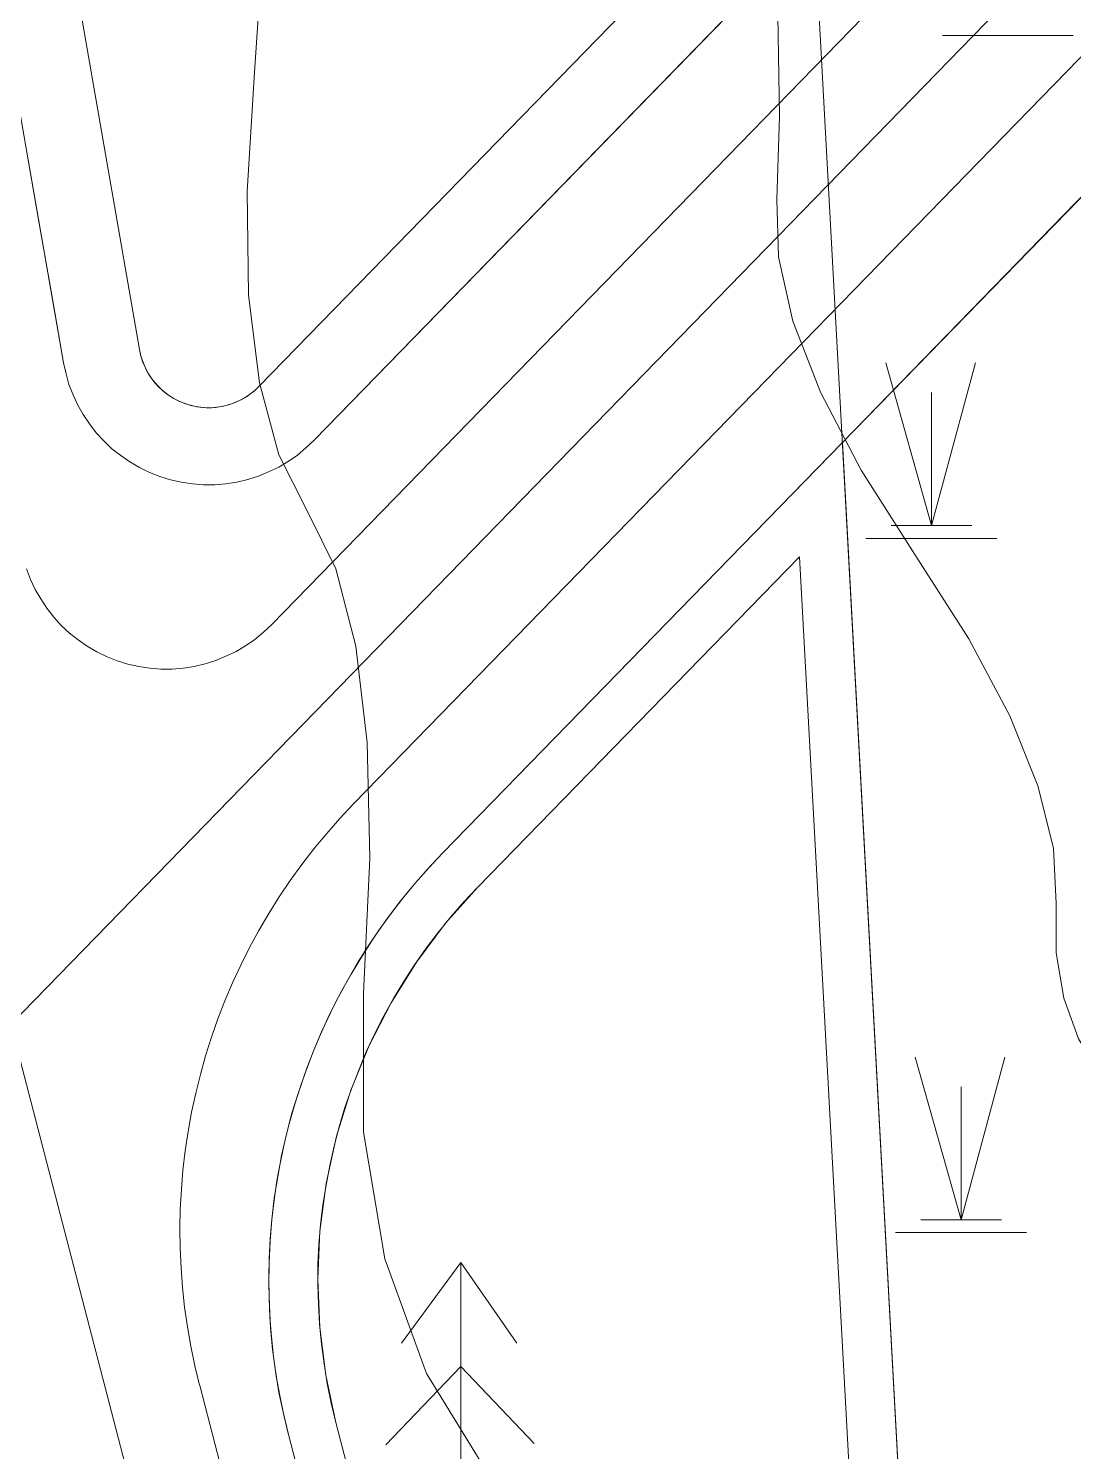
# Model space of a CAD drawing. Header units: metres. Extents: x 532950 to 537618, y 1849954 to 1853119.
# Drawn here: x 534419.4 to 534462, y 1851481.4 to 1851539.4 of the extents above; entities that cross this region are included whole.
import ezdxf

# ---------------------------------------------------------------- set-up
doc = ezdxf.new("R2010")
doc.units = ezdxf.units.M
doc.header["$LTSCALE"] = 3.1
for name, color, linetype, lineweight in [('11', 7, 'Continuous', 13), ('12', 7, 'Continuous', 13), ('45', 7, 'Continuous', 13), ('52', 7, 'Continuous', 13), ('53', 7, 'Continuous', 13), ('55', 7, 'Continuous', 13), ('58', 7, 'Continuous', 13)]:
    doc.layers.add(name, color=color, linetype=linetype, lineweight=lineweight)

msp = doc.modelspace()

# ---------------------------------------------------------------- linework, layer by layer
at = {"layer": '11'}
msp.add_line((534524.45, 1851607.54), (534148.21, 1851220.8), dxfattribs=at)
msp.add_lwpolyline([(534418.67, 1851498.81), (534433.65, 1851441.1), (534434.75, 1851435.66), (534435.97, 1851430.23), (534437.31, 1851424.84), (534438.78, 1851419.48), (534440.38, 1851414.16), (534442.09, 1851408.87), (534443.93, 1851403.63)], dxfattribs=at)
at = {"layer": '12'}
for points in [[(534448.21, 1851544.8), (534428.78, 1851524.83), (534428.6, 1851524.65), (534428.4, 1851524.5), (534428.19, 1851524.36), (534427.97, 1851524.24), (534427.74, 1851524.14), (534427.5, 1851524.06), (534427.26, 1851524.01), (534427.01, 1851523.97), (534426.76, 1851523.96), (534426.5, 1851523.97), (534426.25, 1851524), (534426.01, 1851524.05), (534425.77, 1851524.13), (534425.54, 1851524.22), (534425.31, 1851524.34), (534425.1, 1851524.47), (534424.9, 1851524.62), (534424.71, 1851524.79), (534424.54, 1851524.98), (534424.39, 1851525.18), (534424.26, 1851525.39), (534424.14, 1851525.61), (534424.04, 1851525.84), (534423.97, 1851526.08), (534423.91, 1851526.33), (534409.61, 1851608.54)], [(534448.21, 1851544.8), (534428.78, 1851524.83), (534428.63, 1851524.68), (534428.46, 1851524.54), (534428.28, 1851524.41), (534428.09, 1851524.3), (534427.9, 1851524.21), (534427.7, 1851524.13), (534427.49, 1851524.06), (534427.28, 1851524.01), (534427.07, 1851523.98), (534426.85, 1851523.96), (534426.63, 1851523.96), (534426.42, 1851523.98), (534426.2, 1851524.01), (534425.99, 1851524.06), (534425.79, 1851524.12), (534425.58, 1851524.2), (534425.39, 1851524.29), (534425.2, 1851524.4), (534425.02, 1851524.53), (534424.85, 1851524.66), (534424.7, 1851524.81), (534424.55, 1851524.97), (534424.42, 1851525.14), (534424.3, 1851525.32), (534424.19, 1851525.51), (534424.1, 1851525.71), (534424.02, 1851525.91), (534423.96, 1851526.12), (534423.91, 1851526.33), (534409.61, 1851608.54)], [(534476.05, 1851404.12), (534454.42, 1851451.68), (534450.82, 1851517.88), (534437.7, 1851504.39), (534436.39, 1851502.93), (534435.21, 1851501.35), (534434.17, 1851499.69), (534433.28, 1851497.94), (534432.53, 1851496.12), (534431.95, 1851494.24), (534431.53, 1851492.32), (534431.27, 1851490.37), (534431.18, 1851488.41), (534431.26, 1851486.44), (534431.51, 1851484.49), (534431.92, 1851482.57), (534442.2, 1851443.01), (534446.57, 1851424.1), (534452.52, 1851405.62)], [(534454.42, 1851451.68), (534450.82, 1851517.88), (534437.7, 1851504.39), (534437.14, 1851503.8), (534436.61, 1851503.19), (534436.09, 1851502.55), (534435.6, 1851501.91), (534435.13, 1851501.24), (534434.69, 1851500.56), (534434.27, 1851499.86), (534433.88, 1851499.15), (534433.51, 1851498.43), (534433.16, 1851497.69), (534432.85, 1851496.94), (534432.56, 1851496.18), (534432.29, 1851495.41), (534432.06, 1851494.63), (534431.85, 1851493.84), (534431.67, 1851493.05), (534431.52, 1851492.25), (534431.39, 1851491.45), (534431.3, 1851490.64), (534431.23, 1851489.83), (534431.19, 1851489.02), (534431.19, 1851488.2), (534431.21, 1851487.39), (534431.25, 1851486.58), (534431.33, 1851485.77), (534431.44, 1851484.96), (534431.57, 1851484.16), (534431.73, 1851483.36), (534431.92, 1851482.57), (534442.2, 1851443.01)]]:
    msp.add_lwpolyline(points, dxfattribs=at)
at = {"layer": '45'}
msp.add_lwpolyline([(534569.46, 1851382.31), (534545.76, 1851392.2), (534505.37, 1851408.46), (534491.19, 1851418.85), (534486.97, 1851435.81), (534487.19, 1851451.18), (534484.63, 1851466.73), (534477.75, 1851480.15), (534472.35, 1851493.86), (534465.4, 1851535.74), (534452.57, 1851522.54), (534456.39, 1851452.17), (534477.73, 1851405.26), (534523.24, 1851358.35), (534584.4, 1851319.97)], dxfattribs=at)
at = {"layer": '52'}
for p, q in [((534432.64, 1851507.8), (534511.5, 1851588.86)), ((534426.37, 1851484.08), (534437.32, 1851441.92))]:
    msp.add_line(p, q, dxfattribs=at)
msp.add_lwpolyline([(534419.31, 1851517.39), (534419.47, 1851516.96), (534419.66, 1851516.55), (534419.89, 1851516.16), (534420.14, 1851515.78), (534420.42, 1851515.42), (534420.72, 1851515.08), (534421.06, 1851514.77), (534421.41, 1851514.49), (534421.78, 1851514.23), (534422.18, 1851514), (534422.59, 1851513.8), (534423.01, 1851513.64), (534423.44, 1851513.5), (534423.89, 1851513.4), (534424.34, 1851513.33), (534424.79, 1851513.3), (534425.24, 1851513.3), (534425.7, 1851513.34), (534426.15, 1851513.41), (534426.59, 1851513.51), (534427.02, 1851513.65), (534427.44, 1851513.82), (534427.85, 1851514.02), (534428.24, 1851514.25), (534428.62, 1851514.51), (534428.97, 1851514.8), (534429.3, 1851515.11), (534509.18, 1851597.22)], dxfattribs=at)
msp.add_arc((534450.563, 1851490.366), 25, 135.78836, 194.56005, dxfattribs=at)
at = {"layer": '53'}
for p, q in [((534436.27, 1851505.79), (534508.81, 1851580.35)), ((534429.99, 1851482.07), (534440.24, 1851442.58))]:
    msp.add_line(p, q, dxfattribs=at)
msp.add_lwpolyline([(534406.51, 1851608.01), (534420.82, 1851525.79), (534420.92, 1851525.35), (534421.04, 1851524.91), (534421.21, 1851524.48), (534421.4, 1851524.07), (534421.62, 1851523.68), (534421.87, 1851523.3), (534422.15, 1851522.94), (534422.46, 1851522.61), (534422.79, 1851522.29), (534423.15, 1851522.01), (534423.52, 1851521.75), (534423.91, 1851521.52), (534424.32, 1851521.32), (534424.75, 1851521.16), (534425.18, 1851521.02), (534425.62, 1851520.92), (534426.07, 1851520.86), (534426.53, 1851520.82), (534426.98, 1851520.82), (534427.43, 1851520.86), (534427.88, 1851520.93), (534428.33, 1851521.03), (534428.76, 1851521.17), (534429.18, 1851521.34), (534429.59, 1851521.54), (534429.98, 1851521.77), (534430.35, 1851522.03), (534430.7, 1851522.32), (534431.03, 1851522.64), (534503.91, 1851597.55)], dxfattribs=at)
msp.add_arc((534454.185, 1851488.353), 25, 135.78836, 194.56005, dxfattribs=at)
at = {"layer": '55'}
for p, q in [((534456.65, 1851539.15), (534461.98, 1851539.15)), ((534456.2, 1851519.15), (534454.34, 1851525.79)), ((534456.2, 1851519.15), (534457.99, 1851525.79)), ((534456.2, 1851519.15), (534456.2, 1851524.58)), ((534454.56, 1851519.15), (534457.85, 1851519.15)), ((534453.53, 1851518.63), (534458.87, 1851518.63)), ((534457.41, 1851490.83), (534455.54, 1851497.47)), ((534457.41, 1851490.83), (534459.19, 1851497.47)), ((534457.41, 1851490.83), (534457.41, 1851496.26)), ((534455.76, 1851490.83), (534459.05, 1851490.83)), ((534454.73, 1851490.32), (534460.07, 1851490.32)), ((534437.02, 1851489.09), (534437.02, 1851471.42)), ((534433.96, 1851481.65), (534437.02, 1851484.85)), ((534440, 1851481.71), (534437.02, 1851484.85))]:
    msp.add_line(p, q, dxfattribs=at)
for points in [[(534857.56, 1851418), (534816.22, 1851368.3), (534743.69, 1851338.45), (534659.78, 1851307.18), (534584.4, 1851319.97), (534523.24, 1851358.35), (534477.73, 1851405.26), (534456.39, 1851452.17), (534449.28, 1851582.95), (534450.9, 1851641.07), (534444.72, 1851664), (534443.84, 1851690.46), (534441.19, 1851714.27)], [(534428.98, 1851543.31), (534428.6, 1851537.65), (534428.3, 1851532.78), (534428.36, 1851528.55), (534428.8, 1851524.97), (534429.59, 1851522.04), (534430.75, 1851519.75)], [(534449.91, 1851541.64), (534450, 1851535.86), (534449.9, 1851532.46), (534449.96, 1851530.11), (534450.55, 1851527.49), (534451.68, 1851524.59), (534453.33, 1851521.41), (534455.52, 1851517.97), (534457.72, 1851514.53), (534459.39, 1851511.39), (534460.54, 1851508.54), (534461.17, 1851505.99), (534461.28, 1851503.74), (534461.28, 1851501.72), (534461.59, 1851499.88), (534462.19, 1851498.22), (534463.11, 1851496.74), (534464.32, 1851495.43), (534466.86, 1851493.29), (534471.75, 1851489.3), (534478.98, 1851483.47), (534488.56, 1851475.8), (534500.48, 1851466.29), (534511.59, 1851458.01)], [(534430.75, 1851519.75), (534431.92, 1851517.39), (534432.74, 1851514.24), (534433.2, 1851510.31), (534433.3, 1851505.58), (534433.05, 1851500.07), (534433.05, 1851494.41), (534433.91, 1851489.24), (534435.61, 1851484.57), (534438.17, 1851480.4), (534441.59, 1851476.72), (534446.26, 1851472.67), (534452.59, 1851467.37), (534460.59, 1851460.81), (534470.25, 1851453.01), (534481.57, 1851443.95), (534492.68, 1851434.96), (534501.74, 1851427.36), (534508.72, 1851421.16), (534513.64, 1851416.34), (534516.49, 1851412.91), (534518.45, 1851410.2), (534520.68, 1851407.52)], [(534434.59, 1851485.8), (534437.02, 1851489.09), (534439.29, 1851485.8)], [(534434.59, 1851485.8), (534437.02, 1851489.09), (534439.29, 1851485.8)], [(534441.22, 1851471.42), (534437.02, 1851471.42), (534437.02, 1851489.09)], [(534433.96, 1851481.65), (534437.02, 1851484.85), (534440, 1851481.71)]]:
    msp.add_lwpolyline(points, dxfattribs=at)
at = {"layer": '58'}
for points in [[(534451.42, 1851543.59), (534431.03, 1851522.64), (534430.7, 1851522.32), (534430.35, 1851522.03), (534429.98, 1851521.77), (534429.59, 1851521.54), (534429.18, 1851521.34), (534428.76, 1851521.17), (534428.33, 1851521.03), (534427.88, 1851520.93), (534427.43, 1851520.86), (534426.98, 1851520.82), (534426.53, 1851520.82), (534426.07, 1851520.86), (534425.62, 1851520.92), (534425.18, 1851521.02), (534424.75, 1851521.16), (534424.32, 1851521.32), (534423.91, 1851521.52), (534423.52, 1851521.75), (534423.15, 1851522.01), (534422.79, 1851522.29), (534422.46, 1851522.61), (534422.15, 1851522.94), (534421.87, 1851523.3), (534421.62, 1851523.68), (534421.4, 1851524.07), (534421.21, 1851524.48), (534421.04, 1851524.91), (534420.92, 1851525.35), (534420.82, 1851525.79), (534420.33, 1851528.63), (534419.83, 1851531.47), (534419.34, 1851534.3)], [(534456.39, 1851452.17), (534452.57, 1851522.54), (534436.27, 1851505.79), (534435.66, 1851505.14), (534435.08, 1851504.48), (534434.52, 1851503.79), (534433.99, 1851503.08), (534433.48, 1851502.36), (534433, 1851501.62), (534432.54, 1851500.86), (534432.11, 1851500.09), (534431.71, 1851499.3), (534431.34, 1851498.5), (534430.99, 1851497.69), (534430.68, 1851496.86), (534430.39, 1851496.02), (534430.13, 1851495.18), (534429.91, 1851494.32), (534429.71, 1851493.46), (534429.55, 1851492.59), (534429.41, 1851491.72), (534429.31, 1851490.84), (534429.24, 1851489.96), (534429.2, 1851489.07), (534429.19, 1851488.19), (534429.21, 1851487.31), (534429.26, 1851486.42), (534429.34, 1851485.54), (534429.46, 1851484.67), (534429.6, 1851483.79), (534429.78, 1851482.93), (534429.99, 1851482.07), (534440.24, 1851442.58)]]:
    msp.add_lwpolyline(points, dxfattribs=at)

doc.saveas('drawing.dxf')
